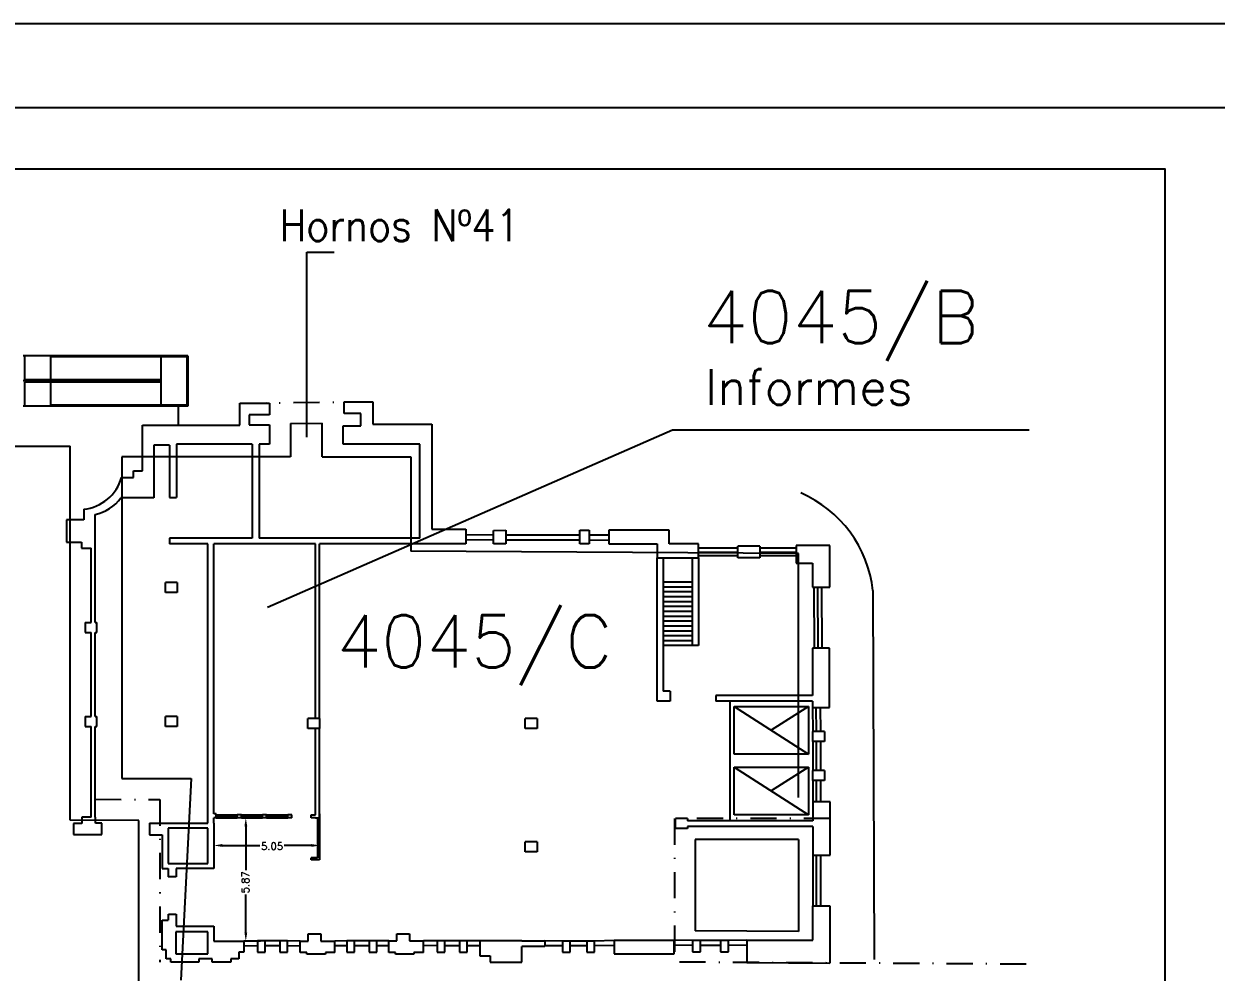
# Model space of a CAD drawing. Header units: metres. Extents: x -2640 to -492, y 2614 to 2999.
# Drawn here: x -2426.2 to -2312.4, y 2908.1 to 2998.5 of the extents above; entities that cross this region are included whole.
import ezdxf

# ---------------------------------------------------------------- set-up
doc = ezdxf.new("R2010")
doc.units = ezdxf.units.M
doc.header["$LTSCALE"] = 10
doc.header["$MEASUREMENT"] = 0
doc.linetypes.add('DASHDOT2', pattern=[0.5, 0.25, -0.125, 0, -0.125])
doc.layers.get('DEFPOINTS').update_dxf_attribs({"linetype": 'CONTINUOUS'})
for name, color, linetype in [('ADIF', 150, 'CONTINUOUS'), ('CALLES', 2, 'CONTINUOUS'), ('COTAS', 2, 'CONTINUOUS'), ('EDIFICIOS', 4, 'CONTINUOUS'), ('ESCALERA', 4, 'CONTINUOUS'), ('LIMITE', 2, 'DASHDOT2'), ('LINE_02', 2, 'CONTINUOUS'), ('RECUADRO', 9, 'CONTINUOUS'), ('RECUADRO2', 2, 'CONTINUOUS'), ('TEXT-03', 3, 'CONTINUOUS'), ('TMR', 220, 'CONTINUOUS')]:
    doc.layers.add(name, color=color, linetype=linetype)
doc.styles.add('ROMANS', font='romans.shx')
doc.dimstyles.new('CHICAS', dxfattribs={"dimtxt": 0.8, "dimasz": 1, "dimexe": 0.18, "dimexo": 0.0625, "dimgap": 0.09, "dimtad": 0, "dimzin": 0, "dimdsep": 46, "dimtxsty": 'ROMANS', "dimcen": 0.09, "dimclrd": 1, "dimclre": 1, "dimclrt": 7, "dimadec": 0, "dimazin": 0, "dimtfac": 1, "dimtmove": 2, "dimatfit": 3, "dimfxl": 0, "dimtolj": 1, "dimtzin": 0, "dimarcsym": 0})

# ---------------------------------------------------------------- blocks, each defined once
blk = doc.blocks.new('*D577')
at = {"layer": 'COTAS', "color": 1, "lineweight": -2}
for p, q in [((-2408.07, 2921.18), (-2408.07, 2920.01)), ((-2407.27, 2920.19), (-2403.67, 2920.19)), ((-2398.77, 2920.19), (-2401.36, 2920.19)), ((-2397.97, 2919.81), (-2397.97, 2920.37))]:
    blk.add_line(p, q, dxfattribs=at)
at = {"layer": 'COTAS', "color": 1}
for points in [[(-2407.27, 2920.33), (-2407.27, 2920.06), (-2408.07, 2920.19)], [(-2398.77, 2920.33), (-2398.77, 2920.06), (-2397.97, 2920.19)]]:
    blk.add_solid(points, dxfattribs=at)
at = {"layer": 'DEFPOINTS', "color": 0}
for p in [(-2408.07, 2921.24), (-2397.97, 2920.19), (-2397.97, 2919.75)]:
    blk.add_point(p, dxfattribs=at)
at = {"layer": 'COTAS', "color": 7, "insert": (-2402.51, 2920.12), "char_height": 0.7, "attachment_point": 5, "style": 'ROMANS'}
blk.add_mtext('\\A1;5.05', dxfattribs=at)
blk = doc.blocks.new('*D578')
at = {"layer": 'COTAS', "color": 1, "lineweight": -2}
for p, q in [((-2404.5, 2922.82), (-2405.2, 2922.82)), ((-2405.02, 2922.02), (-2405.02, 2917.84)), ((-2405.02, 2911.88), (-2405.02, 2915.53)), ((-2403.61, 2911.08), (-2405.2, 2911.08))]:
    blk.add_line(p, q, dxfattribs=at)
at = {"layer": 'COTAS', "color": 1}
for points in [[(-2405.15, 2922.02), (-2404.88, 2922.02), (-2405.02, 2922.82)], [(-2405.15, 2911.88), (-2404.88, 2911.88), (-2405.02, 2911.08)]]:
    blk.add_solid(points, dxfattribs=at)
at = {"layer": 'DEFPOINTS', "color": 0}
for p in [(-2404.44, 2922.82), (-2405.02, 2911.08), (-2403.54, 2911.08)]:
    blk.add_point(p, dxfattribs=at)
at = {"layer": 'COTAS', "color": 7, "insert": (-2405.06, 2916.68), "char_height": 0.7, "attachment_point": 5, "rotation": 90, "style": 'ROMANS'}
blk.add_mtext('\\A1;5.87', dxfattribs=at)

msp = doc.modelspace()

# ---------------------------------------------------------------- linework, layer by layer
at = {"layer": 'ADIF'}
for p, q in [((-2456.851, 2958.267), (-2421.777, 2958.267)), ((-2421.777, 2922.603), (-2421.777, 2958.267)), ((-2415.222, 2922.581), (-2421.777, 2922.603)), ((-2415.222, 2688.086), (-2415.222, 2922.581)), ((-2362.12, 2920.756), (-2362.12, 2912.061)), ((-2352.27, 2920.756), (-2362.12, 2920.756)), ((-2352.27, 2920.756), (-2352.272, 2912.001)), ((-2352.272, 2912.001), (-2362.12, 2912.061))]:
    msp.add_line(p, q, dxfattribs=at)
at = {"layer": 'CALLES'}
msp.add_line((-2345.17, 2944.493), (-2345.069, 2909.304), dxfattribs=at)
msp.add_arc((-2356.629, 2943.222), 11.529, 6.32937, 66.64253, dxfattribs=at)
at = {"layer": 'COTAS'}
for p, q in [((-2407.836, 2923.124), (-2405.836, 2923.124)), ((-2405.436, 2923.124), (-2403.436, 2923.124)), ((-2403.036, 2923.124), (-2401.022, 2923.124)), ((-2407.836, 2922.924), (-2405.836, 2922.924)), ((-2407.836, 2922.824), (-2405.836, 2922.824)), ((-2405.436, 2922.924), (-2403.436, 2922.924)), ((-2405.436, 2922.824), (-2403.436, 2922.824)), ((-2403.036, 2922.924), (-2401.022, 2922.924)), ((-2403.036, 2922.824), (-2401.022, 2922.824))]:
    msp.add_line(p, q, dxfattribs=at)
at = {"layer": 'EDIFICIOS'}
for p, q in [((-2405.576, 2962.367), (-2402.762, 2962.385)), ((-2405.576, 2960.267), (-2405.576, 2962.367)), ((-2402.762, 2962.385), (-2402.762, 2961.246)), ((-2395.642, 2961.394), (-2395.642, 2962.513)), ((-2395.642, 2962.513), (-2392.902, 2962.513)), ((-2392.902, 2962.513), (-2392.902, 2960.365)), ((-2404.693, 2961.246), (-2404.693, 2960.318)), ((-2402.762, 2961.246), (-2404.693, 2961.246)), ((-2394.049, 2961.394), (-2395.642, 2961.394)), ((-2394.049, 2960.204), (-2394.049, 2961.394)), ((-2414.888, 2960.267), (-2405.576, 2960.267)), ((-2414.888, 2955.905), (-2414.888, 2960.267)), ((-2404.693, 2960.318), (-2402.742, 2960.318)), ((-2402.742, 2960.318), (-2402.742, 2958.457)), ((-2395.718, 2960.204), (-2394.049, 2960.204)), ((-2395.718, 2958.457), (-2395.718, 2960.204)), ((-2392.902, 2960.365), (-2387.261, 2960.365)), ((-2387.261, 2960.365), (-2387.261, 2950.35)), ((-2413.794, 2958.382), (-2413.794, 2953.338)), ((-2412.294, 2958.382), (-2413.794, 2958.382)), ((-2412.294, 2958.382), (-2412.294, 2953.373)), ((-2404.399, 2958.457), (-2411.627, 2958.457)), ((-2411.627, 2958.457), (-2411.627, 2953.373)), ((-2404.399, 2958.457), (-2404.399, 2949.509)), ((-2402.742, 2958.457), (-2403.733, 2958.457)), ((-2403.733, 2958.457), (-2403.733, 2949.509)), ((-2388.416, 2958.457), (-2395.718, 2958.457)), ((-2388.416, 2949.509), (-2388.416, 2958.457)), ((-2416.89, 2955.29), (-2415.723, 2955.29)), ((-2415.723, 2955.905), (-2414.888, 2955.905)), ((-2415.723, 2955.29), (-2415.723, 2955.905)), ((-2413.794, 2953.338), (-2416.932, 2953.338)), ((-2412.294, 2953.373), (-2411.627, 2953.373)), ((-2420.489, 2952.259), (-2420.489, 2951.262)), ((-2419.403, 2941.457), (-2419.403, 2951.751)), ((-2420.489, 2951.262), (-2422.133, 2951.262)), ((-2422.133, 2951.262), (-2422.133, 2949.105)), ((-2412.294, 2949.509), (-2412.294, 2948.953)), ((-2404.399, 2949.509), (-2412.294, 2949.509)), ((-2388.416, 2949.509), (-2403.733, 2949.509)), ((-2387.261, 2950.35), (-2384.008, 2950.35)), ((-2384.008, 2950.35), (-2384.008, 2948.953)), ((-2381.366, 2950.239), (-2380.197, 2950.255)), ((-2381.366, 2948.953), (-2381.366, 2950.239)), ((-2380.197, 2950.255), (-2380.197, 2948.953)), ((-2373.15, 2950.268), (-2372.243, 2950.268)), ((-2373.15, 2948.953), (-2373.15, 2950.268)), ((-2372.243, 2950.268), (-2372.243, 2948.953)), ((-2370.385, 2950.268), (-2370.385, 2948.953)), ((-2364.624, 2950.268), (-2370.385, 2950.268)), ((-2364.624, 2948.953), (-2364.624, 2950.268)), ((-2422.133, 2949.105), (-2420.683, 2949.105)), ((-2420.683, 2949.105), (-2420.683, 2948.532)), ((-2420.683, 2948.532), (-2419.777, 2948.532)), ((-2419.777, 2941.457), (-2419.777, 2948.532)), ((-2408.652, 2948.953), (-2412.294, 2948.953)), ((-2408.652, 2922.314), (-2408.652, 2948.953)), ((-2408.071, 2923.224), (-2408.071, 2948.953)), ((-2398.371, 2948.953), (-2408.071, 2948.953)), ((-2398.371, 2932.316), (-2398.371, 2948.953)), ((-2388.416, 2948.953), (-2397.971, 2948.953)), ((-2397.971, 2932.316), (-2397.971, 2948.953)), ((-2384.008, 2948.953), (-2388.416, 2948.953)), ((-2380.197, 2948.953), (-2381.366, 2948.953)), ((-2372.243, 2948.953), (-2373.15, 2948.953)), ((-2370.385, 2948.953), (-2365.767, 2948.953)), ((-2365.767, 2948.953), (-2365.767, 2947.638)), ((-2361.815, 2948.953), (-2364.624, 2948.953)), ((-2361.815, 2947.638), (-2361.815, 2948.953)), ((-2355.969, 2948.742), (-2358.067, 2948.742)), ((-2358.067, 2947.607), (-2358.067, 2948.742)), ((-2355.969, 2948.742), (-2355.969, 2947.607)), ((-2352.482, 2948.803), (-2352.482, 2947.113)), ((-2349.272, 2948.803), (-2352.482, 2948.803)), ((-2349.272, 2944.83), (-2349.272, 2948.803)), ((-2365.767, 2933.95), (-2365.767, 2947.638)), ((-2365.767, 2947.638), (-2361.815, 2947.638)), ((-2365.186, 2947.638), (-2365.186, 2934.904)), ((-2362.396, 2939.248), (-2362.396, 2947.638)), ((-2361.815, 2947.638), (-2361.815, 2939.248)), ((-2355.969, 2947.607), (-2358.067, 2947.607)), ((-2352.482, 2947.113), (-2350.933, 2947.113)), ((-2350.933, 2947.113), (-2350.933, 2944.83)), ((-2411.56, 2945.282), (-2412.69, 2945.282)), ((-2412.69, 2944.327), (-2412.69, 2945.282)), ((-2411.56, 2945.282), (-2411.56, 2944.327)), ((-2350.933, 2944.83), (-2349.272, 2944.83)), ((-2411.56, 2944.327), (-2412.69, 2944.327)), ((-2420.357, 2941.457), (-2420.357, 2940.502)), ((-2420.357, 2941.457), (-2419.777, 2941.457)), ((-2419.403, 2941.457), (-2419.227, 2941.457)), ((-2419.227, 2940.502), (-2419.227, 2941.457)), ((-2420.357, 2940.502), (-2419.777, 2940.502)), ((-2419.777, 2932.486), (-2419.777, 2940.502)), ((-2419.403, 2940.502), (-2419.227, 2940.502)), ((-2419.403, 2932.486), (-2419.403, 2940.502)), ((-2361.815, 2939.248), (-2362.396, 2939.248)), ((-2350.933, 2939.001), (-2350.933, 2934.48)), ((-2349.319, 2939.001), (-2350.933, 2939.001)), ((-2349.319, 2933.355), (-2349.319, 2939.001)), ((-2364.512, 2934.904), (-2365.186, 2934.904)), ((-2364.512, 2934.904), (-2364.512, 2933.95)), ((-2360.179, 2934.48), (-2360.179, 2933.947)), ((-2350.933, 2934.48), (-2360.179, 2934.48)), ((-2364.512, 2933.95), (-2365.767, 2933.95)), ((-2350.933, 2933.947), (-2360.179, 2933.947)), ((-2350.933, 2933.947), (-2350.933, 2933.355)), ((-2350.933, 2933.355), (-2349.319, 2933.355)), ((-2420.357, 2932.486), (-2419.777, 2932.486)), ((-2420.357, 2932.486), (-2420.357, 2931.532)), ((-2419.403, 2932.486), (-2419.227, 2932.486)), ((-2419.227, 2931.532), (-2419.227, 2932.486)), ((-2412.69, 2931.552), (-2412.69, 2932.507)), ((-2411.56, 2932.507), (-2412.69, 2932.507)), ((-2411.56, 2932.507), (-2411.56, 2931.552)), ((-2397.971, 2932.316), (-2399.101, 2932.316)), ((-2399.101, 2931.362), (-2399.101, 2932.316)), ((-2397.971, 2932.316), (-2397.971, 2931.362)), ((-2378.345, 2931.362), (-2378.345, 2932.316)), ((-2377.215, 2932.316), (-2378.345, 2932.316)), ((-2377.215, 2932.316), (-2377.215, 2931.362)), ((-2420.357, 2931.532), (-2419.777, 2931.532)), ((-2419.777, 2922.894), (-2419.777, 2931.532)), ((-2419.403, 2922.894), (-2419.403, 2931.532)), ((-2419.403, 2931.532), (-2419.227, 2931.532)), ((-2411.56, 2931.552), (-2412.69, 2931.552)), ((-2397.971, 2931.362), (-2399.101, 2931.362)), ((-2398.371, 2923.124), (-2398.371, 2931.362)), ((-2397.971, 2922.824), (-2397.971, 2931.362)), ((-2377.215, 2931.362), (-2378.345, 2931.362)), ((-2349.79, 2931.051), (-2350.92, 2931.051)), ((-2350.92, 2930.097), (-2350.92, 2931.051)), ((-2349.79, 2931.051), (-2349.79, 2930.097)), ((-2349.79, 2930.097), (-2350.92, 2930.097)), ((-2350.92, 2926.404), (-2350.92, 2927.358)), ((-2349.79, 2927.358), (-2350.92, 2927.358)), ((-2349.79, 2927.358), (-2349.79, 2926.404)), ((-2349.79, 2926.404), (-2350.92, 2926.404)), ((-2350.92, 2924.36), (-2350.92, 2922.539)), ((-2349.262, 2924.36), (-2350.92, 2924.36)), ((-2349.262, 2919.282), (-2349.262, 2924.36)), ((-2407.836, 2923.224), (-2408.071, 2923.224)), ((-2407.836, 2922.824), (-2407.836, 2923.224)), ((-2405.836, 2922.824), (-2405.836, 2923.124)), ((-2405.436, 2923.124), (-2405.836, 2923.124)), ((-2405.436, 2922.824), (-2405.436, 2923.124)), ((-2403.436, 2922.824), (-2403.436, 2923.124)), ((-2403.036, 2923.124), (-2403.436, 2923.124)), ((-2403.036, 2922.824), (-2403.036, 2923.124)), ((-2401.022, 2922.824), (-2401.022, 2923.124)), ((-2400.622, 2923.124), (-2401.022, 2923.124)), ((-2400.622, 2922.824), (-2400.622, 2923.124)), ((-2398.771, 2922.824), (-2398.771, 2923.124)), ((-2398.771, 2923.124), (-2398.371, 2923.124)), ((-2397.971, 2923.224), (-2397.971, 2922.824)), ((-2421.466, 2922.278), (-2421.45, 2921.237)), ((-2420.668, 2922.278), (-2421.466, 2922.278)), ((-2419.777, 2922.894), (-2420.668, 2922.894)), ((-2420.668, 2922.894), (-2420.668, 2922.278)), ((-2419.362, 2922.894), (-2419.403, 2922.894)), ((-2419.362, 2922.323), (-2419.362, 2922.894)), ((-2418.758, 2922.323), (-2419.362, 2922.323)), ((-2418.758, 2921.237), (-2418.758, 2922.323)), ((-2414.208, 2922.314), (-2408.652, 2922.314)), ((-2414.208, 2922.314), (-2414.208, 2921.222)), ((-2408.071, 2922.314), (-2408.071, 2922.824)), ((-2407.836, 2922.824), (-2408.071, 2922.824)), ((-2408.071, 2922.314), (-2408.071, 2917.993)), ((-2405.436, 2922.824), (-2405.836, 2922.824)), ((-2403.036, 2922.824), (-2403.436, 2922.824)), ((-2400.622, 2922.824), (-2401.022, 2922.824)), ((-2398.371, 2922.824), (-2398.771, 2922.824)), ((-2398.371, 2922.824), (-2397.971, 2922.824)), ((-2364, 2921.801), (-2364, 2922.756)), ((-2362.87, 2922.756), (-2364, 2922.756)), ((-2362.87, 2922.756), (-2362.87, 2922.539)), ((-2350.92, 2922.539), (-2362.87, 2922.539)), ((-2362.87, 2922.006), (-2362.87, 2921.801)), ((-2350.92, 2922.006), (-2362.87, 2922.006)), ((-2350.92, 2922.006), (-2350.92, 2919.282)), ((-2421.45, 2921.237), (-2418.758, 2921.237)), ((-2414.208, 2921.222), (-2412.995, 2921.222)), ((-2412.995, 2921.222), (-2412.995, 2917.992)), ((-2412.428, 2921.831), (-2412.428, 2918.459)), ((-2408.652, 2921.831), (-2412.428, 2921.831)), ((-2408.652, 2918.459), (-2408.652, 2921.831)), ((-2362.87, 2921.801), (-2364, 2921.801)), ((-2377.215, 2920.533), (-2378.345, 2920.533)), ((-2378.345, 2919.579), (-2378.345, 2920.533)), ((-2377.215, 2920.533), (-2377.215, 2919.579)), ((-2377.215, 2919.579), (-2378.345, 2919.579)), ((-2350.92, 2919.282), (-2349.262, 2919.282)), ((-2412.995, 2917.992), (-2412.427, 2917.992)), ((-2412.995, 2917.992), (-2412.995, 2917.992)), ((-2412.428, 2918.459), (-2410.569, 2918.459)), ((-2412.427, 2917.992), (-2412.427, 2917.197)), ((-2410.569, 2917.993), (-2411.673, 2917.993)), ((-2411.673, 2917.993), (-2411.673, 2917.197)), ((-2410.569, 2918.459), (-2408.652, 2918.459)), ((-2408.071, 2917.993), (-2410.569, 2917.993)), ((-2411.673, 2917.197), (-2412.427, 2917.197)), ((-2350.922, 2914.44), (-2349.273, 2914.44)), ((-2350.897, 2911.171), (-2350.897, 2914.44)), ((-2349.273, 2914.44), (-2349.273, 2908.982)), ((-2413.007, 2913.062), (-2412.427, 2913.062)), ((-2413.007, 2910.239), (-2413.007, 2913.062)), ((-2412.408, 2913.65), (-2411.677, 2913.65)), ((-2412.408, 2913.062), (-2412.408, 2913.65)), ((-2411.677, 2913.65), (-2411.677, 2912.496)), ((-2411.698, 2911.952), (-2411.698, 2909.851)), ((-2410.508, 2911.952), (-2411.698, 2911.952)), ((-2411.677, 2912.5), (-2408.055, 2912.5)), ((-2411.677, 2912.496), (-2410.508, 2912.496)), ((-2408.648, 2911.956), (-2410.508, 2911.956)), ((-2408.648, 2909.851), (-2408.648, 2911.956)), ((-2408.055, 2912.5), (-2408.055, 2911.068)), ((-2399.063, 2911.06), (-2399.063, 2911.755)), ((-2399.063, 2911.755), (-2397.849, 2911.755)), ((-2397.849, 2911.755), (-2397.849, 2911.076)), ((-2390.62, 2911.755), (-2389.406, 2911.755)), ((-2390.62, 2911.089), (-2390.62, 2911.755)), ((-2389.406, 2911.755), (-2389.406, 2911.104)), ((-2408.055, 2911.068), (-2405.22, 2911.068)), ((-2405.22, 2911.068), (-2405.22, 2910.01)), ((-2403.175, 2911.084), (-2403.914, 2911.084)), ((-2403.914, 2911.084), (-2403.914, 2910.015)), ((-2403.175, 2910.016), (-2403.175, 2911.084)), ((-2401.771, 2911.084), (-2401.771, 2910.015)), ((-2401.032, 2911.084), (-2401.771, 2911.084)), ((-2401.032, 2910.016), (-2401.032, 2911.084)), ((-2399.824, 2910.002), (-2399.824, 2911.06)), ((-2399.824, 2911.06), (-2399.063, 2911.06)), ((-2397.849, 2911.076), (-2396.514, 2911.076)), ((-2396.514, 2909.98), (-2396.514, 2911.076)), ((-2395.382, 2911.084), (-2395.382, 2910.015)), ((-2394.643, 2911.084), (-2395.382, 2911.084)), ((-2394.643, 2910.016), (-2394.643, 2911.084)), ((-2393.239, 2911.084), (-2393.239, 2910.015)), ((-2392.5, 2911.084), (-2393.239, 2911.084)), ((-2392.5, 2910.016), (-2392.5, 2911.084)), ((-2391.382, 2911.089), (-2390.62, 2911.089)), ((-2391.382, 2910.002), (-2391.382, 2911.089)), ((-2389.406, 2911.104), (-2388.071, 2911.104)), ((-2388.071, 2909.98), (-2388.071, 2911.104)), ((-2386.022, 2911.084), (-2386.762, 2911.084)), ((-2386.762, 2911.084), (-2386.762, 2910.015)), ((-2386.022, 2910.016), (-2386.022, 2911.084)), ((-2384.619, 2911.084), (-2384.619, 2910.015)), ((-2383.879, 2911.084), (-2384.619, 2911.084)), ((-2383.879, 2910.016), (-2383.879, 2911.084)), ((-2382.69, 2911.097), (-2382.69, 2909.659)), ((-2378.687, 2911.097), (-2382.69, 2911.097)), ((-2378.687, 2911.097), (-2376.475, 2911.097)), ((-2376.475, 2910.567), (-2378.687, 2910.567)), ((-2378.687, 2909.073), (-2378.687, 2910.567)), ((-2376.475, 2911.097), (-2376.475, 2910.567)), ((-2374.803, 2911.077), (-2374.803, 2910.008)), ((-2374.064, 2911.077), (-2374.803, 2911.077)), ((-2374.064, 2910.009), (-2374.064, 2911.077)), ((-2371.732, 2911.077), (-2372.471, 2911.077)), ((-2372.471, 2911.077), (-2372.471, 2910.008)), ((-2371.732, 2910.009), (-2371.732, 2911.077)), ((-2369.878, 2911.115), (-2369.878, 2909.868)), ((-2364.139, 2911.115), (-2369.878, 2911.115)), ((-2364.139, 2909.868), (-2364.139, 2911.149)), ((-2361.637, 2911.129), (-2362.376, 2911.129)), ((-2362.376, 2911.129), (-2362.376, 2910.059)), ((-2361.637, 2910.06), (-2361.637, 2911.129)), ((-2359.704, 2911.129), (-2359.704, 2910.059)), ((-2358.965, 2911.129), (-2359.704, 2911.129)), ((-2358.965, 2910.06), (-2358.965, 2911.129)), ((-2357.207, 2911.171), (-2357.207, 2909.031)), ((-2357.207, 2911.171), (-2350.897, 2911.171)), ((-2412.604, 2910.239), (-2413.007, 2910.239)), ((-2412.604, 2909.388), (-2412.604, 2910.239)), ((-2411.698, 2909.851), (-2408.648, 2909.851)), ((-2405.695, 2910.01), (-2405.695, 2909.375)), ((-2405.22, 2910.01), (-2405.695, 2910.01)), ((-2403.914, 2910.015), (-2403.175, 2910.015)), ((-2401.771, 2910.015), (-2401.032, 2910.015)), ((-2399.181, 2910.002), (-2399.824, 2910.002)), ((-2399.181, 2909.836), (-2399.181, 2910.002)), ((-2397.419, 2909.836), (-2399.181, 2909.836)), ((-2396.514, 2909.98), (-2397.419, 2909.98)), ((-2397.419, 2909.98), (-2397.419, 2909.836)), ((-2395.382, 2910.015), (-2394.643, 2910.015)), ((-2393.239, 2910.015), (-2392.5, 2910.015)), ((-2390.738, 2910.002), (-2391.382, 2910.002)), ((-2390.738, 2909.836), (-2390.738, 2910.002)), ((-2388.976, 2909.836), (-2390.738, 2909.836)), ((-2388.976, 2909.98), (-2388.976, 2909.836)), ((-2388.071, 2909.98), (-2388.976, 2909.98)), ((-2386.762, 2910.015), (-2386.022, 2910.015)), ((-2384.619, 2910.015), (-2383.879, 2910.015)), ((-2382.69, 2909.659), (-2381.688, 2909.659)), ((-2381.688, 2909.659), (-2381.688, 2909.073)), ((-2374.803, 2910.008), (-2374.064, 2910.008)), ((-2372.471, 2910.008), (-2371.731, 2910.008)), ((-2369.878, 2909.868), (-2364.139, 2909.868)), ((-2362.376, 2910.059), (-2361.637, 2910.059)), ((-2359.704, 2910.059), (-2358.965, 2910.059)), ((-2412.175, 2909.388), (-2412.604, 2909.388)), ((-2412.175, 2909.072), (-2412.175, 2909.388)), ((-2409.504, 2909.072), (-2412.175, 2909.072)), ((-2409.504, 2909.383), (-2409.504, 2909.072)), ((-2408.242, 2909.383), (-2409.504, 2909.383)), ((-2408.242, 2909.073), (-2408.242, 2909.383)), ((-2406.432, 2909.073), (-2408.242, 2909.073)), ((-2406.432, 2909.375), (-2406.432, 2909.073)), ((-2405.695, 2909.375), (-2406.432, 2909.375)), ((-2381.688, 2909.073), (-2378.687, 2909.073)), ((-2357.207, 2909.031), (-2349.273, 2908.982))]:
    msp.add_line(p, q, dxfattribs=at)
at = {"layer": 'EDIFICIOS', "color": 2}
for p, q in [((-2398.171, 2922.824), (-2398.171, 2919.024)), ((-2397.971, 2922.824), (-2397.971, 2918.824)), ((-2398.171, 2919.024), (-2398.771, 2919.024)), ((-2398.771, 2918.824), (-2398.771, 2919.024)), ((-2397.971, 2918.824), (-2398.771, 2918.824))]:
    msp.add_line(p, q, dxfattribs=at)
at = {"layer": 'EDIFICIOS'}
for centre, start, end in [((-2420.888, 2956.386), 275.52687, 344.67471), ((-2420.262, 2955.808), 281.95885, 323.43649)]:
    msp.add_arc(centre, 4.146, start, end, dxfattribs=at)
at = {"layer": 'ESCALERA', "color": 1}
for p, q in [((-2362.396, 2945.296), (-2365.186, 2945.296)), ((-2362.396, 2944.831), (-2365.186, 2944.831)), ((-2362.396, 2944.366), (-2365.186, 2944.366)), ((-2362.396, 2943.9), (-2365.186, 2943.9)), ((-2362.396, 2943.435), (-2365.186, 2943.435)), ((-2362.396, 2942.97), (-2365.186, 2942.97)), ((-2362.396, 2942.505), (-2365.186, 2942.505)), ((-2362.396, 2942.039), (-2365.186, 2942.039)), ((-2362.396, 2941.574), (-2365.186, 2941.574)), ((-2362.396, 2941.109), (-2365.186, 2941.109)), ((-2362.396, 2940.644), (-2365.186, 2940.644)), ((-2362.396, 2940.178), (-2365.186, 2940.178)), ((-2362.396, 2939.713), (-2365.186, 2939.713)), ((-2362.396, 2939.248), (-2365.186, 2939.248))]:
    msp.add_line(p, q, dxfattribs=at)
at = {"layer": 'LIMITE'}
for p, q in [((-2405.576, 2962.367), (-2392.902, 2962.513)), ((-2419.403, 2924.595), (-2413.222, 2924.575)), ((-2413.222, 2924.575), (-2413.222, 2909.073)), ((-2364.12, 2922.756), (-2364.12, 2909.073)), ((-2349.262, 2922.756), (-2364.12, 2922.756)), ((-2364.12, 2922.756), (-2364.12, 2909.073)), ((-2349.262, 2922.756), (-2364.12, 2922.756)), ((-2330.542, 2908.869), (-2364.12, 2909.073))]:
    msp.add_line(p, q, dxfattribs=at)
at = {"layer": 'LINE_02', "color": 1}
for p, q in [((-2410.538, 2966.887), (-2426.25, 2966.887)), ((-2426.15, 2966.887), (-2426.15, 2964.587)), ((-2423.65, 2966.887), (-2423.65, 2964.587)), ((-2410.638, 2966.787), (-2423.65, 2966.787)), ((-2413.138, 2966.887), (-2413.138, 2962.087)), ((-2410.638, 2966.787), (-2410.638, 2962.187)), ((-2410.538, 2966.887), (-2410.538, 2962.087)), ((-2413.138, 2964.487), (-2426.25, 2964.487)), ((-2413.138, 2964.587), (-2426.15, 2964.587)), ((-2413.138, 2964.387), (-2426.15, 2964.387)), ((-2426.15, 2964.387), (-2426.15, 2962.087)), ((-2423.65, 2964.387), (-2423.65, 2962.087)), ((-2410.538, 2962.087), (-2426.25, 2962.087)), ((-2410.638, 2962.187), (-2423.65, 2962.187))]:
    msp.add_line(p, q, dxfattribs=at)
at = {"layer": 'LINE_02'}
for p, q in [((-2411.436, 2960.267), (-2411.436, 2962.087)), ((-2381.366, 2949.798), (-2384.008, 2949.814)), ((-2381.366, 2949.317), (-2384.008, 2949.334)), ((-2373.15, 2949.782), (-2380.197, 2949.798)), ((-2373.15, 2949.301), (-2380.197, 2949.317)), ((-2370.385, 2949.769), (-2372.243, 2949.782)), ((-2370.385, 2949.288), (-2372.243, 2949.301)), ((-2361.815, 2948.574), (-2358.067, 2948.574)), ((-2361.815, 2948.164), (-2358.067, 2948.164)), ((-2355.969, 2948.574), (-2352.482, 2948.574)), ((-2355.969, 2948.164), (-2352.482, 2948.164)), ((-2361.815, 2947.836), (-2358.067, 2947.836)), ((-2355.969, 2947.836), (-2352.482, 2947.836)), ((-2350.803, 2944.83), (-2350.77, 2939.001)), ((-2350.475, 2944.83), (-2350.442, 2939.001)), ((-2350.065, 2944.83), (-2350.032, 2939.001)), ((-2358.826, 2933.947), (-2358.826, 2922.539)), ((-2358.416, 2928.9), (-2358.416, 2933.454)), ((-2358.416, 2933.454), (-2351.323, 2928.9)), ((-2358.416, 2933.454), (-2351.323, 2933.454)), ((-2351.323, 2933.454), (-2354.869, 2931.177)), ((-2351.323, 2933.454), (-2351.323, 2928.9)), ((-2350.933, 2933.355), (-2350.92, 2931.051)), ((-2350.605, 2933.355), (-2350.592, 2931.051)), ((-2350.195, 2933.355), (-2350.182, 2931.051)), ((-2350.92, 2930.097), (-2350.92, 2927.358)), ((-2350.592, 2930.097), (-2350.592, 2927.358)), ((-2350.182, 2930.097), (-2350.182, 2927.358)), ((-2351.323, 2928.9), (-2358.416, 2928.9)), ((-2358.416, 2923.114), (-2358.416, 2927.669)), ((-2358.416, 2927.669), (-2351.323, 2927.669)), ((-2358.416, 2927.669), (-2351.323, 2923.114)), ((-2351.323, 2927.669), (-2354.869, 2925.391)), ((-2351.323, 2927.669), (-2351.323, 2923.114)), ((-2350.92, 2926.404), (-2350.92, 2924.36)), ((-2350.592, 2926.404), (-2350.592, 2924.36)), ((-2350.182, 2926.404), (-2350.182, 2924.36)), ((-2351.323, 2923.114), (-2358.416, 2923.114)), ((-2350.92, 2919.282), (-2350.922, 2914.44)), ((-2350.592, 2919.282), (-2350.594, 2914.44)), ((-2350.182, 2919.282), (-2350.184, 2914.44)), ((-2403.914, 2911.084), (-2405.22, 2911.068)), ((-2403.908, 2910.619), (-2405.214, 2910.603)), ((-2401.771, 2911.084), (-2403.175, 2911.084)), ((-2401.771, 2910.619), (-2403.175, 2910.619)), ((-2399.834, 2910.595), (-2401.041, 2910.619)), ((-2399.824, 2911.06), (-2401.032, 2911.084)), ((-2395.382, 2911.084), (-2396.514, 2911.076)), ((-2395.379, 2910.619), (-2396.51, 2910.61)), ((-2393.239, 2911.084), (-2394.643, 2911.084)), ((-2393.239, 2910.619), (-2394.643, 2910.619)), ((-2391.382, 2911.089), (-2392.5, 2911.084)), ((-2391.38, 2910.623), (-2392.498, 2910.619)), ((-2386.769, 2910.619), (-2388.078, 2910.639)), ((-2386.762, 2911.084), (-2388.071, 2911.104)), ((-2384.619, 2911.084), (-2386.022, 2911.084)), ((-2384.619, 2910.619), (-2386.022, 2910.619)), ((-2382.69, 2911.097), (-2383.879, 2911.084)), ((-2382.685, 2910.632), (-2383.874, 2910.619)), ((-2374.81, 2910.612), (-2376.482, 2910.632)), ((-2374.803, 2911.077), (-2376.475, 2911.097)), ((-2372.471, 2911.077), (-2374.064, 2911.077)), ((-2372.471, 2910.612), (-2374.064, 2910.612)), ((-2369.878, 2911.115), (-2371.732, 2911.077)), ((-2369.878, 2910.649), (-2371.727, 2910.612)), ((-2362.383, 2910.663), (-2364.146, 2910.684)), ((-2362.376, 2911.129), (-2364.139, 2911.149)), ((-2359.704, 2911.129), (-2361.637, 2911.129)), ((-2359.704, 2910.663), (-2361.637, 2910.663)), ((-2357.207, 2911.158), (-2358.965, 2911.129)), ((-2357.207, 2910.693), (-2358.96, 2910.663))]:
    msp.add_line(p, q, dxfattribs=at)
at = {"layer": 'RECUADRO'}
msp.add_line((-753.099, 2990.544), (-2615.495, 2990.544), dxfattribs=at)
msp.add_lwpolyline([(-2604.47, 2984.722), (-2317.305, 2984.722), (-2317.305, 2627.306), (-2604.47, 2627.306)], close=True, dxfattribs=at)
at = {"layer": 'RECUADRO2'}
for q in [(-2640.495, 2998.544), (-2632.002, 2998.544), (-2632.002, 2998.544)]:
    msp.add_line((-745.099, 2998.544), q, dxfattribs=at)
at = {"layer": 'TEXT-03', "color": 2}
for p, q in [((-2399.202, 2959.114), (-2399.202, 2976.766)), ((-2399.202, 2976.766), (-2396.574, 2976.766))]:
    msp.add_line(p, q, dxfattribs=at)
msp.add_lwpolyline([(-2402.961, 2942.929), (-2364.307, 2959.841), (-2330.274, 2959.841)], dxfattribs=at)
at = {"layer": 'TMR'}
for p, q in [((-2400.742, 2960.422), (-2397.718, 2960.457)), ((-2400.742, 2960.422), (-2400.742, 2957.267)), ((-2397.718, 2957.267), (-2397.718, 2960.457)), ((-2400.742, 2957.267), (-2416.838, 2957.267)), ((-2416.838, 2957.267), (-2416.838, 2926.587)), ((-2397.718, 2957.267), (-2389.261, 2957.267)), ((-2389.261, 2957.267), (-2389.261, 2948.264)), ((-2352.262, 2948.026), (-2389.261, 2948.264)), ((-2352.262, 2924.756), (-2352.262, 2948.026)), ((-2416.838, 2926.587), (-2410.222, 2926.565)), ((-2410.222, 2926.565), (-2411.222, 2907.359))]:
    msp.add_line(p, q, dxfattribs=at)

# ---------------------------------------------------------------- texts
at = {"layer": 'TEXT-03', "color": 2, "style": 'ROMANS', "width": 0.9}
msp.add_text('Hornos Nº41', height=3, dxfattribs=at).set_placement((-2401.794, 2977.826))
at = {"layer": 'TEXT-03', "color": 4, "style": 'ROMANS'}
for s, p in [('4045/B', (-2361.416, 2968.086)), ('4045/C', (-2396.384, 2937.161))]:
    msp.add_text(s, height=5, dxfattribs=at).set_placement(p)
at = {"layer": 'TEXT-03', "color": 2, "style": 'ROMANS'}
msp.add_text('Informes', height=3.4, dxfattribs=at).set_placement((-2361.188, 2962.228))

# ---------------------------------------------------------------- dimensions: what is measured, and where the dimension line sits
at = {"layer": 'COTAS'}
dim = msp.add_linear_dim(base=(-2405.017, 2911.084), p1=(-2404.436, 2922.824), p2=(-2403.544, 2911.084), angle=90, text='5.87', dimstyle='CHICAS', override={"dimtxt": 0.7, "dimasz": 0.8}, dxfattribs=at)
dim.commit()
dim.dimension.update_dxf_attribs({"geometry": '*D578', "text_midpoint": (-2405.058, 2916.685), "dimtype": 160})
dim = msp.add_linear_dim(base=(-2397.971, 2920.192), p1=(-2408.071, 2921.239), p2=(-2397.971, 2919.751), text='5.05', dimstyle='CHICAS', override={"dimtxt": 0.7, "dimasz": 0.8}, dxfattribs=at)
dim.commit()
dim.dimension.update_dxf_attribs({"geometry": '*D577', "text_midpoint": (-2402.513, 2920.116), "dimtype": 160})

doc.saveas('drawing.dxf')
